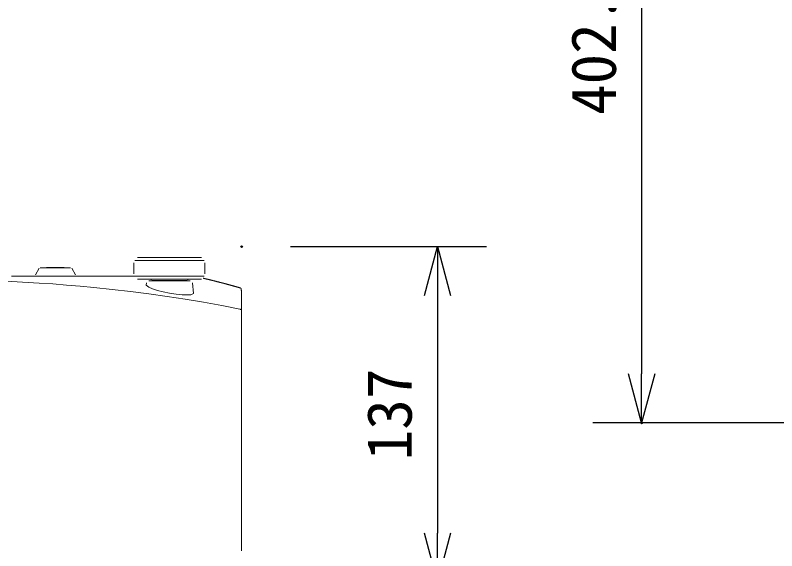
# Model space of a CAD drawing. Units: millimetres, scale not verified. Extents: x -63 to 62, y -57 to 57.
# Drawn here: x -19.91 to 11.19, y 1.71 to 23.58 of the extents above; entities that cross this region are included whole.
import ezdxf
from ezdxf.enums import TextEntityAlignment as Align

# ---------------------------------------------------------------- set-up
doc = ezdxf.new("R2010")
doc.units = ezdxf.units.MM
doc.header["$LTSCALE"] = 0.125
doc.header["$PDMODE"] = 32
doc.header["$PDSIZE"] = 0.0625
for name, color, linetype in [('0-0_0', 7, 'Continuous'), ('0-1_DEFPOINTS', 7, 'Continuous'), ('0-5_SUNPO', 7, 'Continuous')]:
    doc.layers.add(name, color=color, linetype=linetype)
doc.layers.add('0-4_GAIKEI', color=7, linetype='Continuous', lineweight=18)
doc.styles.add('ＭＳ ゴシック', font='')
doc.styles.get('ＭＳ ゴシック').set_extended_font_data('MS Gothic')

# ---------------------------------------------------------------- blocks, each defined once
blk = doc.blocks.new('_OPEN30')
at = {"layer": '0-0_0'}
blk.add_line((0, 0), (-1, 0), dxfattribs=at)
blk.add_lwpolyline([(-1, 0.26795), (0, 0), (-1, -0.26795)], dxfattribs=at)
blk = doc.blocks.new('D8')
at = {"layer": '0-1_DEFPOINTS'}
blk.add_point((5.367, 9.3273), dxfattribs=at)
at = {"layer": '0-5_SUNPO'}
for p, q in [((5.367, 47.4806), (5.367, 11.3273)), ((11.367, 9.3273), (3.367, 9.3273))]:
    blk.add_line(p, q, dxfattribs=at)
at = {"layer": '0-5_SUNPO', "xscale": 2, "yscale": 2, "rotation": 270}
blk.add_blockref('_OPEN30', (5.367, 9.3273), dxfattribs=at)
at = {"layer": '0-5_SUNPO', "style": 'ＭＳ ゴシック'}
blk.add_text('402.5～482.5', height=1.833, rotation=90, dxfattribs=at).set_placement((4.867, 21.9039), align=Align.BOTTOM_LEFT)
blk = doc.blocks.new('D7')
at = {"layer": '0-1_DEFPOINTS'}
for p in [(-10.9722, 16.5289), (-10.9722, 2.8289), (-2.9722, 2.8289)]:
    blk.add_point(p, dxfattribs=at)
at = {"layer": '0-5_SUNPO'}
for p, q in [((-8.9722, 16.5289), (-0.9722, 16.5289)), ((-2.9722, 14.5289), (-2.9722, 4.8289)), ((-8.9722, 2.8289), (-0.9722, 2.8289))]:
    blk.add_line(p, q, dxfattribs=at)
at = {"layer": '0-5_SUNPO', "xscale": 2, "yscale": 2}
for p, rotation in [((-2.9722, 16.5289), 90), ((-2.9722, 2.8289), 270)]:
    blk.add_blockref('_OPEN30', p, dxfattribs=dict(at, rotation=rotation))
at = {"layer": '0-5_SUNPO', "style": 'ＭＳ ゴシック'}
blk.add_text('137', height=1.833, rotation=90, dxfattribs=at).set_placement((-3.4722, 7.8039), align=Align.BOTTOM_LEFT)

msp = doc.modelspace()

# ---------------------------------------------------------------- linework, layer by layer
at = {"layer": '0-4_GAIKEI', "color": 1}
for p, q in [((-15.0639, 13.4697), (-15.0639, 13.0178)), ((-12.1646, 13.0178), (-12.1646, 13.4697)), ((-18.9375, 13.2434), (-19.0903, 12.9786)), ((-18.9375, 13.2434), (-19.0903, 12.9786)), ((-18.632, 13.2784), (-18.632, 13.2684)), ((-17.9142, 13.2684), (-17.9142, 13.2784)), ((-17.4559, 12.9786), (-17.6088, 13.2434)), ((-17.4559, 12.9786), (-17.6088, 13.2434)), ((-14.919, 12.8044), (-14.364, 12.7948)), ((-14.364, 12.7948), (-14.364, 12.7693)), ((-14.552, 12.6472), (-14.5598, 12.557)), ((-14.552, 12.6472), (-14.5598, 12.557)), ((-14.3395, 12.7443), (-14.0041, 12.7385)), ((-13.2242, 12.7385), (-12.8889, 12.7443)), ((-12.6383, 12.2113), (-12.6763, 12.6472)), ((-12.6383, 12.2113), (-12.6763, 12.6472))]:
    msp.add_line(p, q, dxfattribs=at)
at = {"layer": '0-4_GAIKEI'}
for p, q in [((-16.0057, 12.9284), (-15.0329, 12.9284)), ((-10.7199, 12.4428), (-10.7542, 12.4523)), ((-10.7157, 12.4414), (-10.7199, 12.4428)), ((-10.6714, 11.8492), (-10.6709, 11.8025))]:
    msp.add_line(p, q, dxfattribs=at)
at = {"layer": '0-4_GAIKEI', "color": 1}
for points in [[(-12.1946, 13.5598), (-12.2641, 13.5598), (-12.4656, 13.5598), (-12.7798, 13.5598), (-13.1754, 13.5598), (-13.6142, 13.5598), (-14.0529, 13.5598), (-14.4487, 13.5598), (-14.7627, 13.5598), (-14.9643, 13.5598), (-15.0338, 13.5598)], [(-12.3108, 13.6814), (-12.3746, 13.6814), (-12.5598, 13.6814), (-12.8481, 13.6814), (-13.2114, 13.6814), (-13.6142, 13.6814), (-14.0169, 13.6814), (-14.3802, 13.6814), (-14.6686, 13.6814), (-14.8537, 13.6814), (-14.9175, 13.6814)], [(-18.8941, 13.2684), (-18.811, 13.2684), (-18.5836, 13.2684), (-18.2731, 13.2684), (-17.9626, 13.2684), (-17.7352, 13.2684), (-17.6522, 13.2684)], [(-18.8941, 13.2684), (-18.811, 13.2684), (-18.5836, 13.2684), (-18.2731, 13.2684), (-17.9626, 13.2684), (-17.7352, 13.2684), (-17.6522, 13.2684)], [(-17.9142, 13.2784), (-17.9827, 13.2784), (-18.1622, 13.2784), (-18.3841, 13.2784), (-18.5636, 13.2784), (-18.632, 13.2784)], [(-25.6718, 12.8738), (-24.5493, 12.8689), (-23.4273, 12.8482), (-22.3053, 12.8101), (-21.1839, 12.7616), (-20.0627, 12.708), (-18.9422, 12.6436), (-18.3824, 12.6043), (-17.8229, 12.5601), (-17.2639, 12.5106), (-16.705, 12.4581)], [(-12.1946, 12.9279), (-12.2641, 12.9279), (-12.4656, 12.9279), (-12.7798, 12.9279), (-13.1754, 12.9279), (-13.6142, 12.9279), (-14.0529, 12.9279), (-14.4487, 12.9279), (-14.7627, 12.9279), (-14.9643, 12.9279), (-15.0338, 12.9279)], [(-12.3094, 12.8044), (-12.3732, 12.8044), (-12.5585, 12.8044), (-12.8473, 12.8044), (-13.2111, 12.8044), (-13.6142, 12.8044), (-14.0173, 12.8044), (-14.3811, 12.8044), (-14.6698, 12.8044), (-14.8551, 12.8044), (-14.919, 12.8044)], [(-12.8643, 12.7948), (-12.9215, 12.7948), (-13.0839, 12.7948), (-13.3272, 12.7948), (-13.6142, 12.7948), (-13.9011, 12.7948), (-14.1445, 12.7948), (-14.3069, 12.7948), (-14.364, 12.7948)], [(-12.8643, 12.7693), (-12.8643, 12.7948), (-12.3094, 12.8044)], [(-16.705, 12.4581), (-15.9554, 12.3825), (-15.2066, 12.2974), (-14.4591, 12.2029), (-13.7127, 12.0985), (-12.9681, 11.9837), (-12.2249, 11.8585), (-11.4786, 11.7222), (-10.7396, 11.5747)], [(-14.5598, 12.557), (-14.4582, 12.4714), (-14.3104, 12.4089), (-14.1098, 12.3422), (-13.8702, 12.2778), (-13.6105, 12.2232), (-13.3463, 12.1829), (-13.0992, 12.16), (-12.8917, 12.1549), (-12.7389, 12.1647), (-12.6385, 12.2113)], [(-14.5598, 12.557), (-14.4582, 12.4714), (-14.3104, 12.4089), (-14.1098, 12.3422), (-13.8702, 12.2778), (-13.6105, 12.2232), (-13.3463, 12.1829), (-13.0992, 12.16), (-12.8917, 12.1549), (-12.7389, 12.1647), (-12.6385, 12.2113)], [(-14.4524, 12.7385), (-14.3885, 12.7385), (-14.2069, 12.7385), (-13.935, 12.7385), (-13.6142, 12.7385), (-13.2934, 12.7385), (-13.0215, 12.7385), (-12.8399, 12.7385), (-12.776, 12.7385)], [(-14.4524, 12.7385), (-14.3885, 12.7385), (-14.2069, 12.7385), (-13.935, 12.7385), (-13.6142, 12.7385), (-13.2934, 12.7385), (-13.0215, 12.7385), (-12.8399, 12.7385), (-12.776, 12.7385)], [(-12.8889, 12.7443), (-12.9441, 12.7443), (-13.1014, 12.7443), (-13.3366, 12.7443), (-13.6142, 12.7443), (-13.8917, 12.7443), (-14.127, 12.7443), (-14.2843, 12.7443), (-14.3395, 12.7443)], [(-10.7396, 11.5747), (-10.7234, 11.571), (-10.7074, 11.5674)], [(-10.6695, 11.5149), (-10.6723, 11.5306), (-10.6783, 11.5457), (-10.6842, 11.5535), (-10.6919, 11.5602), (-10.6997, 11.5642), (-10.7081, 11.5676)], [(-10.6695, 11.0074), (-10.6695, 11.002), (-10.6695, 10.9967)], [(-10.6695, 11.0074), (-10.6695, 11.002), (-10.6695, 10.9967)]]:
    msp.add_lwpolyline(points, dxfattribs=at)
at = {"layer": '0-4_GAIKEI'}
for points in [[(-20.0602, 12.9284), (-19.2914, 12.9284), (-18.5551, 12.9284), (-17.8513, 12.9284), (-17.2591, 12.9284), (-16.705, 12.9284)], [(-20.0602, 12.9284), (-19.2914, 12.9284), (-18.5551, 12.9284), (-17.8513, 12.9284), (-17.2591, 12.9284), (-16.705, 12.9284)], [(-16.705, 12.9284), (-16.3463, 12.9284), (-16.0057, 12.9284), (-15.0329, 12.9284)], [(-16.705, 12.9284), (-16.3463, 12.9284), (-16.0057, 12.9284)], [(-12.1029, 12.8067), (-12.1124, 12.8091), (-12.1228, 12.8115), (-12.1328, 12.8139), (-12.1436, 12.8165), (-12.1544, 12.8191), (-12.1656, 12.8217), (-12.1767, 12.8244), (-12.1882, 12.827), (-12.1999, 12.8298), (-12.211, 12.8323), (-12.2221, 12.8349), (-12.2368, 12.8385)], [(-12.2142, 12.8332), (-12.2193, 12.8344), (-12.2245, 12.8356), (-12.2299, 12.8368), (-12.2366, 12.8385)], [(-11.7008, 12.7077), (-11.7206, 12.7127), (-11.7404, 12.7176), (-11.7604, 12.7226), (-11.7806, 12.7278), (-11.7998, 12.7326), (-11.8191, 12.7375), (-11.8375, 12.7421), (-11.8558, 12.7466), (-11.8728, 12.7509), (-11.8898, 12.755), (-11.9059, 12.759), (-11.922, 12.7629), (-11.9369, 12.7667), (-11.9521, 12.7703), (-11.9662, 12.7738), (-11.9802, 12.7772), (-11.9951, 12.7809), (-12.01, 12.7843), (-12.0236, 12.7877), (-12.0369, 12.791), (-12.0495, 12.7941), (-12.0616, 12.7969), (-12.0727, 12.7994), (-12.0837, 12.8022), (-12.0932, 12.8044), (-12.1024, 12.8067), (-12.1108, 12.8087), (-12.119, 12.8106), (-12.1272, 12.8125), (-12.1353, 12.8144), (-12.1441, 12.8167), (-12.1526, 12.8186), (-12.1618, 12.8208), (-12.1706, 12.823), (-12.1801, 12.8251), (-12.1895, 12.8273), (-12.1994, 12.8296), (-12.209, 12.832), (-12.2142, 12.8332)], [(-11.7177, 12.712), (-11.7361, 12.7166), (-11.7546, 12.7214), (-11.7729, 12.7259), (-11.7911, 12.7306), (-11.8094, 12.7352), (-11.8278, 12.7397), (-11.8461, 12.7443), (-11.8643, 12.7486), (-11.8812, 12.753), (-11.8982, 12.7573), (-11.9152, 12.7614), (-11.932, 12.7655), (-11.9491, 12.7697), (-11.9659, 12.7738), (-11.9752, 12.776), (-11.9846, 12.7783), (-11.9928, 12.7803), (-12.001, 12.7822), (-12.0078, 12.7839), (-12.0147, 12.7855), (-12.0204, 12.787), (-12.026, 12.7884), (-12.0297, 12.7893), (-12.0336, 12.7901), (-12.0366, 12.7908), (-12.0394, 12.7915), (-12.0416, 12.792), (-12.0436, 12.7926), (-12.0458, 12.7931), (-12.048, 12.7938), (-12.0509, 12.7943), (-12.0535, 12.795), (-12.0567, 12.7958), (-12.0601, 12.7965), (-12.0682, 12.7984), (-12.0761, 12.8003), (-12.0847, 12.8025), (-12.0931, 12.8044), (-12.1029, 12.8067)], [(-11.3174, 12.6083), (-11.3259, 12.6107), (-11.3344, 12.6129), (-11.3428, 12.6152), (-11.3513, 12.6176), (-11.3595, 12.6198), (-11.368, 12.6219), (-11.3763, 12.6243), (-11.3846, 12.6265), (-11.3931, 12.6286), (-11.401, 12.6307), (-11.4091, 12.6331), (-11.4128, 12.6341), (-11.4167, 12.635), (-11.4204, 12.636), (-11.4241, 12.6371), (-11.4276, 12.6379), (-11.4313, 12.6388), (-11.4352, 12.64), (-11.4394, 12.641), (-11.4443, 12.6424), (-11.4495, 12.6438), (-11.4553, 12.6453), (-11.4613, 12.6469), (-11.4682, 12.6488), (-11.4753, 12.6505), (-11.483, 12.6526), (-11.4909, 12.6548), (-11.4994, 12.6569), (-11.5081, 12.6591), (-11.5276, 12.6643), (-11.5529, 12.6696), (-11.5733, 12.6748), (-11.5941, 12.6803), (-11.6155, 12.6858), (-11.6369, 12.6913), (-11.659, 12.697), (-11.6812, 12.7027), (-11.6994, 12.7073), (-11.7177, 12.712)], [(-11.1315, 12.5577), (-11.1328, 12.5582), (-11.1338, 12.5583), (-11.1349, 12.5587), (-11.1362, 12.559), (-11.1375, 12.5594), (-11.1391, 12.5599), (-11.1409, 12.5602), (-11.1453, 12.5614), (-11.1497, 12.5627), (-11.1554, 12.5642), (-11.1611, 12.5659), (-11.1682, 12.5678), (-11.1753, 12.5697), (-11.1837, 12.572), (-11.192, 12.5744), (-11.2017, 12.5769), (-11.2114, 12.5795), (-11.2224, 12.5826), (-11.2335, 12.5856), (-11.2458, 12.589), (-11.2582, 12.5923), (-11.2715, 12.5961), (-11.2851, 12.5997), (-11.2989, 12.6035), (-11.3129, 12.6071), (-11.3271, 12.611), (-11.3412, 12.6148), (-11.3703, 12.6226), (-11.3997, 12.6303), (-11.43, 12.6384), (-11.4604, 12.6467), (-11.4918, 12.655), (-11.5236, 12.6632), (-11.5613, 12.6717), (-11.5941, 12.6801), (-11.628, 12.6889), (-11.6618, 12.6975), (-11.6812, 12.7025), (-11.7008, 12.7077)], [(-10.905, 12.4946), (-10.9106, 12.4962), (-10.9162, 12.4977), (-10.9217, 12.4993), (-10.9275, 12.501), (-10.9376, 12.5038), (-10.9479, 12.5069), (-10.9582, 12.5096), (-10.9684, 12.5124), (-10.9787, 12.5153), (-10.9888, 12.5182), (-11.0024, 12.522), (-11.0162, 12.5258), (-11.0296, 12.5296), (-11.0432, 12.5332), (-11.0566, 12.537), (-11.0702, 12.5408), (-11.0834, 12.5444), (-11.097, 12.5482), (-11.1083, 12.5513), (-11.1195, 12.5544), (-11.1307, 12.5575), (-11.1421, 12.5606), (-11.1532, 12.5637), (-11.1645, 12.5668), (-11.1756, 12.5699), (-11.1869, 12.573), (-11.198, 12.5759), (-11.2089, 12.5788), (-11.22, 12.5821), (-11.2311, 12.585), (-11.2421, 12.5881), (-11.253, 12.5911), (-11.2639, 12.5938), (-11.2749, 12.5969), (-11.2834, 12.5992), (-11.292, 12.6014), (-11.3005, 12.6038), (-11.309, 12.6061), (-11.3174, 12.6083)], [(-10.7191, 12.4421), (-10.7364, 12.4469), (-10.7538, 12.4519), (-10.773, 12.4574), (-10.7922, 12.4629), (-10.8104, 12.4679), (-10.8286, 12.4731), (-10.8456, 12.4781), (-10.8628, 12.4827), (-10.8789, 12.4874), (-10.8951, 12.4917), (-10.91, 12.496), (-10.9252, 12.5003), (-10.9405, 12.5046), (-10.9559, 12.5089), (-10.97, 12.5129), (-10.9841, 12.5168), (-10.9972, 12.5203), (-11.01, 12.5241), (-11.0215, 12.5272), (-11.0332, 12.5305), (-11.0435, 12.5334), (-11.0539, 12.5363), (-11.0626, 12.5387), (-11.0712, 12.541), (-11.0788, 12.543), (-11.0862, 12.5453), (-11.0928, 12.547), (-11.099, 12.5487), (-11.1044, 12.5501), (-11.1096, 12.5516), (-11.1137, 12.5528), (-11.1178, 12.5539), (-11.1209, 12.5547), (-11.1239, 12.5556), (-11.1257, 12.5561), (-11.1275, 12.5566), (-11.1289, 12.557), (-11.1303, 12.5573), (-11.1315, 12.5577)], [(-10.7966, 12.4641), (-10.799, 12.4648), (-10.8025, 12.4657), (-10.806, 12.4667), (-10.8096, 12.4678), (-10.8129, 12.4686), (-10.8162, 12.4697), (-10.8194, 12.4707), (-10.8224, 12.4716), (-10.8254, 12.4724), (-10.8282, 12.4731), (-10.831, 12.474), (-10.8337, 12.4747), (-10.8365, 12.4753), (-10.839, 12.4762), (-10.8416, 12.4769), (-10.8441, 12.4778), (-10.8466, 12.4784), (-10.8486, 12.479), (-10.8508, 12.4796), (-10.8529, 12.4802), (-10.855, 12.4807), (-10.857, 12.4812), (-10.8589, 12.4817), (-10.8607, 12.4822), (-10.8626, 12.4827), (-10.8642, 12.4833), (-10.866, 12.4838), (-10.8675, 12.4841), (-10.8693, 12.4848), (-10.871, 12.4853), (-10.873, 12.4858), (-10.8757, 12.4865), (-10.8784, 12.4872), (-10.882, 12.4883), (-10.8855, 12.4893), (-10.89, 12.4905), (-10.8944, 12.4917), (-10.8996, 12.4933), (-10.905, 12.4946)], [(-10.6842, 12.4049), (-10.6845, 12.4063), (-10.6849, 12.4075), (-10.6852, 12.4089), (-10.6857, 12.4101), (-10.6861, 12.4116), (-10.6866, 12.413), (-10.6873, 12.4144), (-10.6881, 12.4158), (-10.6887, 12.4171), (-10.6894, 12.4187), (-10.6903, 12.4202), (-10.6913, 12.4216), (-10.6924, 12.4232), (-10.6935, 12.4247), (-10.6947, 12.4264), (-10.6962, 12.4278), (-10.6975, 12.4294), (-10.6992, 12.4309), (-10.7007, 12.4325), (-10.7027, 12.434), (-10.7046, 12.4354), (-10.7067, 12.4368), (-10.709, 12.4381), (-10.7117, 12.4393), (-10.7145, 12.4407), (-10.7196, 12.4426)], [(-10.6849, 12.4082), (-10.6852, 12.4094), (-10.6857, 12.4106), (-10.6861, 12.412), (-10.6866, 12.4132), (-10.6871, 12.4144), (-10.6879, 12.4158), (-10.6884, 12.417), (-10.6893, 12.4183), (-10.69, 12.4201), (-10.691, 12.4216), (-10.6923, 12.4232), (-10.6933, 12.4247), (-10.6947, 12.4266), (-10.6962, 12.4282), (-10.6977, 12.4299), (-10.6993, 12.4314), (-10.7012, 12.433), (-10.7036, 12.4349), (-10.7058, 12.4366), (-10.7085, 12.438), (-10.7113, 12.4395), (-10.7134, 12.4404), (-10.7157, 12.4414)], [(-10.6771, 12.2511), (-10.6773, 12.2561), (-10.6773, 12.2611), (-10.6775, 12.2687), (-10.6776, 12.2759), (-10.6778, 12.283), (-10.678, 12.2899), (-10.6782, 12.2966), (-10.6783, 12.303), (-10.6785, 12.3093), (-10.6787, 12.3152), (-10.6788, 12.321), (-10.679, 12.3267), (-10.6792, 12.3322), (-10.6794, 12.3374), (-10.6795, 12.3424), (-10.6797, 12.3474), (-10.6799, 12.3519), (-10.6801, 12.3563), (-10.6802, 12.3606), (-10.6805, 12.3646), (-10.6807, 12.3686), (-10.6808, 12.372), (-10.681, 12.3756), (-10.6812, 12.3789), (-10.6813, 12.382), (-10.6815, 12.3849), (-10.6817, 12.3879), (-10.6819, 12.3906), (-10.6822, 12.3934), (-10.6825, 12.3961), (-10.6827, 12.398), (-10.6831, 12.3999), (-10.6832, 12.4011), (-10.6834, 12.4023), (-10.6838, 12.4035), (-10.6839, 12.4047), (-10.6844, 12.4059), (-10.6845, 12.4071), (-10.6849, 12.4082)], [(-10.6765, 12.2241), (-10.6767, 12.2306), (-10.6767, 12.2372), (-10.677, 12.2453), (-10.6771, 12.253), (-10.6773, 12.2608), (-10.6775, 12.2682), (-10.6776, 12.2754), (-10.6778, 12.2825), (-10.678, 12.2893), (-10.6782, 12.2961), (-10.6783, 12.3026), (-10.6785, 12.3088), (-10.6787, 12.3148), (-10.6788, 12.3207), (-10.679, 12.3264), (-10.6792, 12.3319), (-10.6794, 12.3371), (-10.6795, 12.342), (-10.6797, 12.347), (-10.6799, 12.3515), (-10.6801, 12.356), (-10.6801, 12.3603), (-10.6805, 12.3644), (-10.6807, 12.3682), (-10.6808, 12.3718), (-10.681, 12.3755), (-10.6812, 12.3787), (-10.6813, 12.382), (-10.6815, 12.3849), (-10.6817, 12.3877), (-10.682, 12.3908), (-10.6822, 12.3934), (-10.6824, 12.3954), (-10.6827, 12.3975), (-10.6829, 12.3992), (-10.6832, 12.4011), (-10.6834, 12.4023), (-10.6838, 12.4035), (-10.6842, 12.4049)], [(-10.6771, 12.2503), (-10.6741, 12.0705), (-10.6732, 12.0133), (-10.6725, 11.9522), (-10.6718, 11.8848), (-10.6709, 11.8025)], [(-10.6765, 12.2232), (-10.676, 12.1998), (-10.6748, 12.1225), (-10.6736, 12.0324), (-10.6721, 11.9282)], [(-10.6714, 11.8495), (-10.6714, 11.858), (-10.6716, 11.866), (-10.6716, 11.8745), (-10.6716, 11.8828), (-10.6718, 11.8903), (-10.6718, 11.8977), (-10.672, 11.905), (-10.672, 11.912), (-10.6721, 11.9201), (-10.6721, 11.928)], [(-10.6709, 11.8025), (-10.6708, 11.7815), (-10.6706, 11.7596), (-10.6706, 11.7483), (-10.6704, 11.7369), (-10.6704, 11.7252), (-10.6702, 11.7133), (-10.6702, 11.7005), (-10.6702, 11.6869), (-10.6701, 11.6721), (-10.6701, 11.6561), (-10.6699, 11.6201), (-10.6697, 11.5791)], [(-10.6709, 11.8025), (-10.6708, 11.7815), (-10.6706, 11.7596), (-10.6706, 11.7483), (-10.6704, 11.7369), (-10.6704, 11.7252), (-10.6702, 11.7133), (-10.6702, 11.7005), (-10.6702, 11.6869), (-10.6701, 11.6721), (-10.6701, 11.6561), (-10.6699, 11.6201), (-10.6697, 11.5791)], [(-10.6697, 11.5791), (-10.6697, 11.369), (-10.6695, 11.1589), (-10.6695, 11.1216), (-10.6695, 11.084), (-10.6695, 11.0458), (-10.6695, 11.0074)], [(-10.6697, 11.5791), (-10.6697, 11.369), (-10.6695, 11.1589), (-10.6695, 11.1216), (-10.6695, 11.084), (-10.6695, 11.0458), (-10.6695, 11.0074)], [(-10.6695, 11.5149), (-10.6695, 11.4825), (-10.6695, 11.4293)], [(-10.6695, 11.4293), (-10.6695, 11.3036), (-10.6695, 11.1369), (-10.6695, 10.9278), (-10.6695, 10.6809), (-10.6695, 10.173)], [(-10.6695, 10.0259), (-10.6695, 10.0383), (-10.6695, 10.0506), (-10.6695, 10.0676), (-10.6695, 10.0843), (-10.6695, 10.1019), (-10.6695, 10.1194), (-10.6695, 10.1375), (-10.6695, 10.1558), (-10.6695, 10.1646), (-10.6695, 10.1732)], [(-10.6695, 10.0263), (-10.6695, 9.7747), (-10.6695, 9.61), (-10.6695, 9.4447), (-10.6695, 8.7739), (-10.6695, 8.0892), (-10.6695, 7.3895), (-10.6695, 6.6798)], [(-10.6695, 6.6798), (-10.6695, 5.7152), (-10.6695, 4.7662), (-10.6695, 3.8433), (-10.6695, 3.5052), (-10.6695, 3.179), (-10.6695, 2.8742), (-10.6695, 2.5985), (-10.6695, 2.3601), (-10.6695, 2.1602), (-10.6695, 2.0049), (-10.6695, 1.8886)], [(-10.6695, 1.8886), (-10.6695, 1.7741), (-10.6695, 1.7095)]]:
    msp.add_lwpolyline(points, dxfattribs=at)

# ---------------------------------------------------------------- block references
at = {"layer": '0-5_SUNPO'}
for name in ['D8', 'D7']:
    msp.add_blockref(name, (0.3026, -2.3976), dxfattribs=at)

doc.saveas('drawing.dxf')
